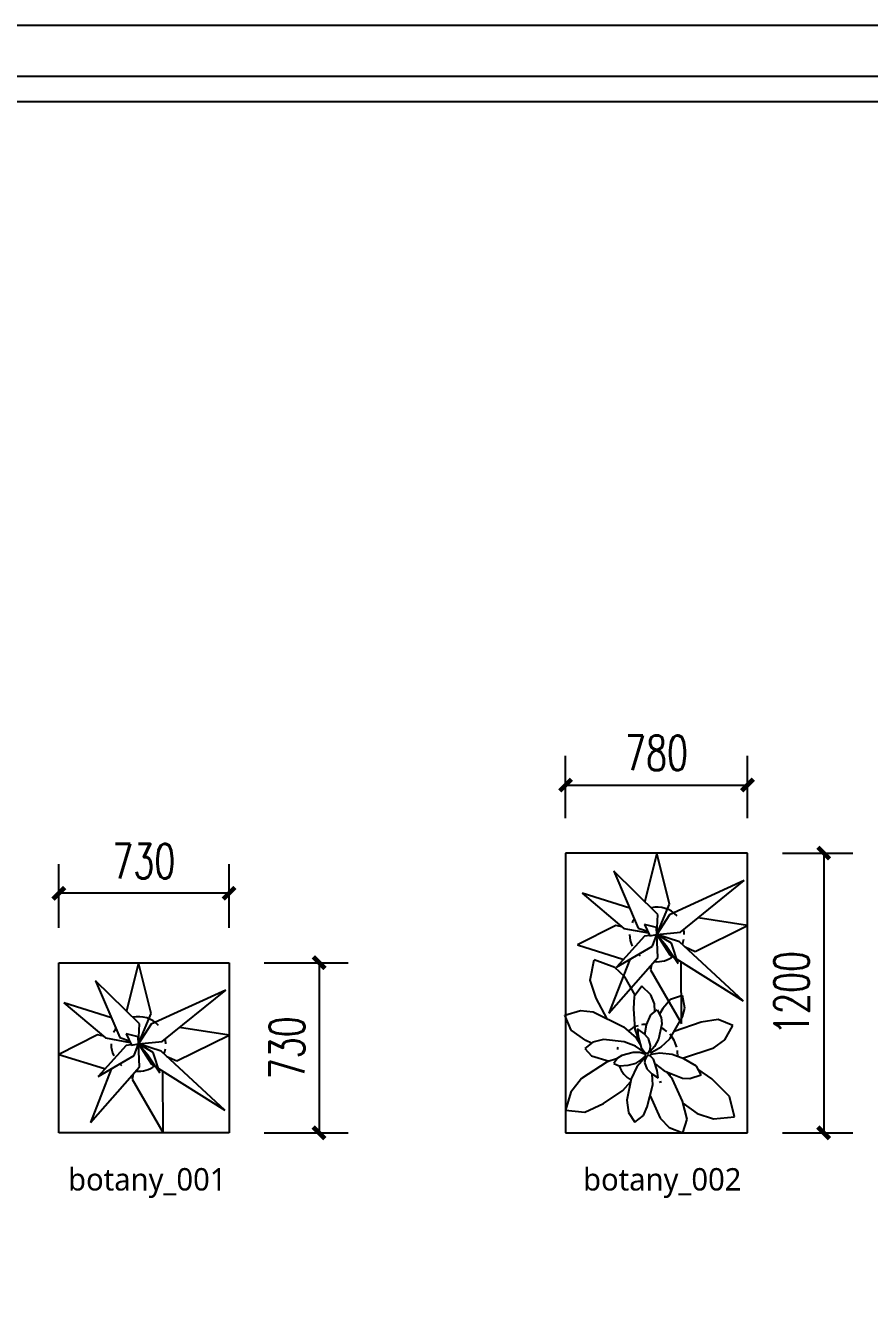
# Model space of a CAD drawing. Extents: x 96704 to 336282, y 34580 to 122302.
# Drawn here: x 127016 to 130635, y 62464 to 67947 of the extents above; entities that cross this region are included whole.
import ezdxf

# ---------------------------------------------------------------- set-up
doc = ezdxf.new("R2010")
doc.units = 0
doc.header["$LTSCALE"] = 1000
doc.header["$MEASUREMENT"] = 0
for name, color, linetype in [('DIM_SYMB', 3, 'Continuous'), ('FF-PLANTS', 86, 'Continuous'), ('PM-家具', 146, 'Continuous'), ('PUB_DIM', 3, 'Continuous')]:
    doc.layers.add(name, color=color, linetype=linetype)
doc.styles.add('_TCH_DIM_T3', font='SIMPLEX', dxfattribs={"width": 0.705882, "bigfont": 'GBCBIG'})
doc.styles.get("Standard").update_dxf_attribs({"font": 'gbenor.shx', "bigfont": 'gbcbig.shx'})
doc.dimstyles.new('_TCH_ARCH&&50', dxfattribs={"dimtxt": 148.75, "dimasz": 50, "dimexe": 125, "dimexo": 150, "dimgap": 63.125, "dimtad": 1, "dimdec": 0, "dimzin": 0, "dimdsep": 46, "dimtxsty": '_TCH_DIM_T3', "dimblk": 'ARCHTICK', "dimcen": 0.09, "dimclrt": 7, "dimazin": 2, "dimtfac": 1, "dimtdec": 0, "dimtix": 1, "dimtmove": 2, "dimatfit": 3, "dimfxl": 50, "dimtolj": 1, "dimtzin": 0, "dimarcsym": 0})

# ---------------------------------------------------------------- blocks, each defined once
blk = doc.blocks.new('阳台图框')
at = {"color": 251}
blk.add_line((25026.8, 17757), (372.5, 17757), dxfattribs=at)
blk.add_line((24852.9, 17583.2), (546.3, 17583.2))
blk.add_lwpolyline([(-25.1, 145.5), (25374.5, 145.5), (25374.5, 18104.8), (-25.1, 18104.8)], close=True)
blk = doc.blocks.new('_ArchTick')
at = {"color": 0, "linetype": 'ByBlock', "const_width": 0.4}
blk.add_lwpolyline([(-0.5, -0.5), (0.5, 0.5)], dxfattribs=at)
blk = doc.blocks.new('*D19')
at = {"layer": 'Defpoints', "color": 0, "transparency": 16777216}
for p in [(127158.7, 64226.8), (127158.7, 63929.3), (127888.7, 63929.3)]:
    blk.add_point(p, dxfattribs=at)
at = {"layer": 'PUB_DIM', "color": 0, "lineweight": -2, "transparency": 16777216}
for p, q in [((127158.7, 64079.3), (127158.7, 64351.8)), ((127888.7, 64079.3), (127888.7, 64351.8)), ((127888.7, 64226.8), (127158.7, 64226.8))]:
    blk.add_line(p, q, dxfattribs=at)
at = {"layer": 'PUB_DIM', "color": 0, "lineweight": -2, "transparency": 16777216, "xscale": 50, "yscale": 50, "zscale": 50, "rotation": 180}
blk.add_blockref('_ArchTick', (127158.7, 64226.8), dxfattribs=at)
at = {"layer": 'PUB_DIM', "color": 0, "lineweight": -2, "transparency": 16777216, "xscale": 50, "yscale": 50, "zscale": 50}
blk.add_blockref('_ArchTick', (127888.7, 64226.8), dxfattribs=at)
at = {"layer": 'PUB_DIM', "color": 7, "transparency": 16777216, "insert": (127523.7, 64364.3), "char_height": 148.75, "attachment_point": 5, "style": '_TCH_DIM_T3'}
blk.add_mtext('\\A1;730', dxfattribs=at)
blk = doc.blocks.new('*D20')
at = {"layer": 'Defpoints', "color": 0, "transparency": 16777216}
for p in [(127888.7, 63929.3), (127888.7, 63199.3), (128274.8, 63199.3)]:
    blk.add_point(p, dxfattribs=at)
at = {"layer": 'PUB_DIM', "color": 0, "lineweight": -2, "transparency": 16777216}
for p, q in [((128038.7, 63929.3), (128399.8, 63929.3)), ((128274.8, 63929.3), (128274.8, 63199.3)), ((128038.7, 63199.3), (128399.8, 63199.3))]:
    blk.add_line(p, q, dxfattribs=at)
at = {"layer": 'PUB_DIM', "color": 0, "lineweight": -2, "transparency": 16777216, "xscale": 50, "yscale": 50, "zscale": 50}
for p, rotation in [((128274.8, 63929.3), 90), ((128274.8, 63199.3), 270)]:
    blk.add_blockref('_ArchTick', p, dxfattribs=dict(at, rotation=rotation))
at = {"layer": 'PUB_DIM', "color": 7, "transparency": 16777216, "insert": (128137.3, 63564.3), "char_height": 148.75, "attachment_point": 5, "rotation": 90, "style": '_TCH_DIM_T3'}
blk.add_mtext('\\A1;730', dxfattribs=at)
blk = doc.blocks.new('43654656767')
for p, q in [((-144739.2, -64845.1), (-144770.9, -64888.1)), ((-144699.3, -64883), (-144739.2, -64845.1)), ((-144554.9, -64838.7), (-144606.8, -64890.5)), ((-144488.3, -64822.9), (-144554.9, -64838.7)), ((-144480.5, -64893.2), (-144488.3, -64822.9)), ((-145045.5, -64915.9), (-145135.7, -64941.4)), ((-144986.1, -64924.2), (-145045.5, -64915.9)), ((-144851.1, -64921.3), (-144904.3, -64913.4)), ((-144904.3, -64913.4), (-144904.3, -64968.4)), ((-144816.3, -64943.5), (-144851.1, -64921.3)), ((-144770.9, -64888.1), (-144774.6, -64938.9)), ((-144685.3, -64918.6), (-144699.3, -64883)), ((-144674.5, -65026.6), (-144685.3, -64918.6)), ((-144606.8, -64890.5), (-144678, -64991.5)), ((-144499.2, -64949.2), (-144480.5, -64893.2)), ((-145099, -65022), (-145135.7, -64941.4)), ((-144904.3, -64961.6), (-144986.1, -64924.2)), ((-144904.3, -64968.4), (-144876.8, -65013.4)), ((-144794.7, -64969.3), (-144816.3, -64943.5)), ((-144800.8, -64991), (-144791.6, -64957.9)), ((-144791.6, -64957.9), (-144757.4, -64974.9)), ((-144774.6, -64938.9), (-144772.7, -64967.3)), ((-144757.4, -64974.9), (-144740, -64995)), ((-144582.3, -65063.4), (-144499.2, -64949.2)), ((-145032.9, -65068.7), (-145099, -65022)), ((-144876.8, -65013.4), (-144820.5, -65081)), ((-144791.1, -65036), (-144800.8, -64991)), ((-144740, -64995), (-144714, -65056.4)), ((-144685.2, -65076.9), (-144674.5, -65026.6)), ((-144943, -65114.1), (-145032.9, -65068.7)), ((-144820.5, -65081), (-144774.1, -65113.4)), ((-144778.9, -65073.7), (-144812.2, -65073.7)), ((-144812.2, -65073.7), (-144791.4, -65098)), ((-144772.6, -65075.2), (-144791.1, -65036)), ((-144750.1, -65080.4), (-144778.9, -65073.7)), ((-144725.3, -65098.4), (-144750.1, -65080.4)), ((-144714, -65056.4), (-144709, -65092.8)), ((-144704.2, -65118.2), (-144685.2, -65076.9)), ((-144628, -65076.7), (-144674.1, -65102.3)), ((-144575.7, -65061.5), (-144628, -65076.7)), ((-144514, -65056.2), (-144575.7, -65061.5)), ((-144475.6, -65075.3), (-144514, -65056.2)), ((-144505.4, -65115.7), (-144475.6, -65075.3)), ((-144428.9, -65061.6), (-144501, -65062.6)), ((-144323.3, -65079.9), (-144428.9, -65061.6)), ((-144254.3, -65137.8), (-144323.3, -65079.9)), ((-145057.4, -65151.6), (-145010, -65125.2)), ((-145010, -65125.2), (-144866.1, -65101.2)), ((-144866.1, -65101.2), (-144794.7, -65108.7)), ((-144775.7, -65138.8), (-144826.2, -65151.9)), ((-144794.7, -65108.7), (-144764.9, -65119.2)), ((-144791.4, -65098), (-144752.6, -65129.1)), ((-144731.2, -65138.8), (-144775.7, -65138.8)), ((-144774.1, -65113.4), (-144770.4, -65114.8)), ((-144752.6, -65129.1), (-144728.1, -65137.2)), ((-144725.8, -65144.3), (-144731.2, -65138.8)), ((-144728.1, -65137.2), (-144716.9, -65135.7)), ((-144716.9, -65113.4), (-144725.3, -65098.4)), ((-144713.8, -65127.7), (-144716.9, -65113.4)), ((-144716.9, -65135.7), (-144713.8, -65127.7)), ((-144715.4, -65123), (-144704.2, -65118.2)), ((-144710.6, -65140.4), (-144712.2, -65145.2)), ((-144709, -65092.8), (-144711.9, -65121.5)), ((-144709, -65138.8), (-144710.6, -65140.4)), ((-144699.5, -65135.7), (-144709, -65138.8)), ((-144707.2, -65119.4), (-144705.8, -65126.1)), ((-144705.8, -65126.1), (-144698.9, -65127.1)), ((-144674.1, -65102.3), (-144701.1, -65129.3)), ((-144701.1, -65129.3), (-144701.1, -65135.7)), ((-144681.1, -65138.7), (-144699.5, -65135.7)), ((-144640, -65169.6), (-144681.1, -65138.7)), ((-144613.9, -65153.1), (-144532.6, -65133.4)), ((-144532.6, -65133.4), (-144505.4, -65115.7)), ((-144322.9, -65196.6), (-144254.3, -65137.8)), ((-145099.5, -65207.1), (-145057.4, -65151.6)), ((-144826.2, -65151.9), (-144904.4, -65195.8)), ((-144769.2, -65166.8), (-144800.3, -65205.1)), ((-144745.5, -65149.9), (-144769.2, -65166.8)), ((-144723.3, -65143.6), (-144745.5, -65149.9)), ((-144732.2, -65196.2), (-144721.7, -65172.2)), ((-144718.5, -65145.2), (-144723.3, -65143.6)), ((-144721.7, -65172.2), (-144716.9, -65148.4)), ((-144715.4, -65159.5), (-144720.1, -65207.1)), ((-144716.9, -65148.4), (-144718.5, -65145.2)), ((-144711, -65156), (-144715.4, -65159.5)), ((-144712.2, -65145.2), (-144710.6, -65159.5)), ((-144710.6, -65159.5), (-144703.9, -65172.9)), ((-144703.9, -65172.9), (-144679.8, -65189.7)), ((-144679.8, -65189.7), (-144650.7, -65194.6)), ((-144665.4, -65150.5), (-144661.4, -65151.5)), ((-144661.4, -65151.5), (-144613.9, -65153.1)), ((-144650.7, -65194.6), (-144618.5, -65192.8)), ((-144618.9, -65229.9), (-144648, -65194.4)), ((-144618.5, -65192.8), (-144640, -65169.6)), ((-144564.4, -65161.8), (-144603.5, -65150.6)), ((-144474.6, -65213.5), (-144564.4, -65161.8)), ((-145041.1, -65243.6), (-145099.5, -65207.1)), ((-144963.8, -65243.6), (-145041.1, -65243.6)), ((-144936.8, -65238.3), (-144963.8, -65243.6)), ((-144934.7, -65231.3), (-144947.1, -65273.8)), ((-144904.4, -65195.8), (-144934.7, -65231.3)), ((-144809, -65226.4), (-144835.6, -65264)), ((-144800.3, -65205.1), (-144809, -65226.1)), ((-144809, -65226.1), (-144809, -65253.1)), ((-144809, -65253.1), (-144783.5, -65248)), ((-144783.5, -65248), (-144754.4, -65222.8)), ((-144754.4, -65222.8), (-144732.2, -65196.2)), ((-144720.1, -65207.1), (-144709.9, -65263.5)), ((-144584.1, -65321.5), (-144618.9, -65229.9)), ((-144413.9, -65263.5), (-144474.6, -65213.5)), ((-144468.4, -65218.6), (-144392.9, -65219.4)), ((-144392.9, -65219.4), (-144322.9, -65196.6)), ((-144947.1, -65273.8), (-144905.1, -65282.5)), ((-144905.1, -65282.5), (-144830.1, -65256.2)), ((-144835.6, -65264), (-144883.3, -65386.2)), ((-144709.9, -65263.5), (-144672, -65348.8)), ((-144709.2, -65325), (-144704.6, -65275.4)), ((-144601.7, -65275.1), (-144510.3, -65327.1)), ((-144394.7, -65323), (-144413.9, -65263.5)), ((-144745.2, -65418.7), (-144709.2, -65325)), ((-144672, -65348.8), (-144634.9, -65387.6)), ((-144588.4, -65405.5), (-144574.8, -65359.8)), ((-144574.8, -65359.8), (-144584.1, -65321.5)), ((-144510.3, -65327.1), (-144455.9, -65337.4)), ((-144455.9, -65337.4), (-144394.7, -65323)), ((-144883.3, -65386.2), (-144886.6, -65459.9)), ((-144634.9, -65387.6), (-144588.4, -65405.5)), ((-144886.6, -65459.9), (-144859.9, -65536.3)), ((-144788.4, -65495), (-144745.2, -65418.7)), ((-144859.9, -65536.3), (-144788.4, -65495))]:
    blk.add_line(p, q)
for start, end in [(85.2848, 98.7499), (49.8179, 77.6637), (143.0282, 164.4965), (126.6551, 136.418), (32.1423, 43.5771), (201.2653, 205.7604), (352.4345, 356.9296), (237.1582, 273.2041), (329.2581, 333.7532)]:
    blk.add_arc((-144713.8, -65138.8), 130.2, start, end)
blk = doc.blocks.new('54657657868')
for p, q in [((-144145.3, -63993.2), (-144196.9, -64201)), ((-144091, -64211.8), (-144145.3, -63993.2)), ((-144329.6, -64070.3), (-144225.3, -64314.6)), ((-144141, -64256.1), (-144329.6, -64070.3)), ((-143771, -64110.3), (-144091, -64257.5)), ((-144043.9, -64331.8), (-143771, -64110.3)), ((-144465.4, -64164.6), (-144286.8, -64316.1)), ((-144261.5, -64230), (-144465.4, -64164.6)), ((-144145.3, -64341.8), (-144091, -64211.8)), ((-144145.3, -64341.8), (-144141, -64256.1)), ((-144091, -64257.5), (-144145.3, -64341.8)), ((-144321, -64303.2), (-144486.1, -64386.7)), ((-144295.2, -64308.9), (-144321, -64303.2)), ((-144286.8, -64316.1), (-144181.1, -64335.3)), ((-144225.3, -64314.6), (-144184.2, -64328.6)), ((-144198.2, -64298.9), (-144175.3, -64347.5)), ((-144146.7, -64311.8), (-144198.2, -64298.9)), ((-144145.3, -64341.8), (-144146.7, -64311.8)), ((-143981, -64414.6), (-143756.7, -64303.8)), ((-143756.7, -64303.8), (-143968.7, -64270.8)), ((-144198.2, -64348.9), (-144318.2, -64481.8)), ((-144176.1, -64345.9), (-144198.2, -64348.9)), ((-144175.3, -64347.5), (-144145.3, -64341.8)), ((-144163.9, -64391.8), (-144145.3, -64341.8)), ((-144145.3, -64341.8), (-144043.9, -64331.8)), ((-144141, -64440.4), (-144145.3, -64341.8)), ((-144048.2, -64373.2), (-144145.3, -64341.8)), ((-144145.3, -64341.8), (-144089.6, -64428.9)), ((-144082.4, -64378.9), (-144145.3, -64341.8)), ((-144145.3, -64341.8), (-144105.3, -64388.9)), ((-143775.3, -64626.1), (-144048.2, -64373.2)), ((-144486.1, -64386.7), (-144291, -64447.5)), ((-144318.2, -64481.8), (-144163.9, -64391.8)), ((-144105.3, -64388.9), (-144053.9, -64466.1)), ((-144053.9, -64466.1), (-144082.4, -64378.9)), ((-144024, -64395.6), (-143981, -64414.6)), ((-144351.1, -64679), (-144141, -64440.4)), ((-144262.2, -64449.2), (-144351.1, -64679)), ((-144168.6, -64471.7), (-144172.5, -64493.2)), ((-144089.6, -64428.9), (-144070.8, -64440.7)), ((-144060, -64447.5), (-143775.3, -64626.1)), ((-144039.6, -64723.2), (-144041, -64459.4)), ((-144172.5, -64493.2), (-144039.6, -64723.2))]:
    blk.add_line(p, q)
for start, end in [(42.6311, 102.2758), (145.6051, 155.1511), (180, 205.6973), (338.7019, 349.807), (0, 10.9786), (227.0428, 231.9307), (264.3374, 307.1805)]:
    blk.add_arc((-144145.3, -64341.8), 117.2, start, end)
blk = doc.blocks.new('*D54')
at = {"layer": 'Defpoints', "color": 0, "transparency": 16777216}
for p in [(130112.3, 64399.3), (130112.3, 63199.3), (130438.8, 63199.3)]:
    blk.add_point(p, dxfattribs=at)
at = {"layer": 'PUB_DIM', "color": 0, "lineweight": -2, "transparency": 16777216}
for p, q in [((130262.3, 64399.3), (130563.8, 64399.3)), ((130438.8, 64399.3), (130438.8, 63199.3)), ((130262.3, 63199.3), (130563.8, 63199.3))]:
    blk.add_line(p, q, dxfattribs=at)
at = {"layer": 'PUB_DIM', "color": 0, "lineweight": -2, "transparency": 16777216, "xscale": 50, "yscale": 50, "zscale": 50}
for p, rotation in [((130438.8, 64399.3), 90), ((130438.8, 63199.3), 270)]:
    blk.add_blockref('_ArchTick', p, dxfattribs=dict(at, rotation=rotation))
at = {"layer": 'PUB_DIM', "color": 7, "transparency": 16777216, "insert": (130301.3, 63799.3), "char_height": 148.75, "attachment_point": 5, "rotation": 90, "style": '_TCH_DIM_T3'}
blk.add_mtext('\\A1;1200', dxfattribs=at)
blk = doc.blocks.new('*D21')
at = {"layer": 'Defpoints', "color": 0, "transparency": 16777216}
for p in [(130112.3, 64690.9), (129332.1, 64399.3), (130112.3, 64399.3)]:
    blk.add_point(p, dxfattribs=at)
at = {"layer": 'PUB_DIM', "color": 0, "lineweight": -2, "transparency": 16777216}
for p, q in [((129332.1, 64549.3), (129332.1, 64815.9)), ((130112.3, 64549.3), (130112.3, 64815.9)), ((129332.1, 64690.9), (130112.3, 64690.9))]:
    blk.add_line(p, q, dxfattribs=at)
at = {"layer": 'PUB_DIM', "color": 0, "lineweight": -2, "transparency": 16777216, "xscale": 50, "yscale": 50, "zscale": 50, "rotation": 180}
blk.add_blockref('_ArchTick', (129332.1, 64690.9), dxfattribs=at)
at = {"layer": 'PUB_DIM', "color": 0, "lineweight": -2, "transparency": 16777216, "xscale": 50, "yscale": 50, "zscale": 50}
blk.add_blockref('_ArchTick', (130112.3, 64690.9), dxfattribs=at)
at = {"layer": 'PUB_DIM', "color": 7, "transparency": 16777216, "insert": (129722.2, 64828.4), "char_height": 148.75, "attachment_point": 5, "style": '_TCH_DIM_T3'}
blk.add_mtext('\\A1;780', dxfattribs=at)
blk = doc.blocks.new('5465473657687')
at = {"linetype": 'Continuous'}
for p, q in [((-145873.4, -64015.9), (-145873.4, -63285.9)), ((-145873.4, -63285.9), (-145143.4, -63285.9)), ((-145143.4, -63285.9), (-145143.4, -64015.9)), ((-145143.4, -64015.9), (-145873.4, -64015.9))]:
    blk.add_line(p, q, dxfattribs=at)
at = {"layer": 'FF-PLANTS'}
for p, q in [((-145531.8, -63285.9), (-145583.4, -63493.8)), ((-145477.5, -63504.5), (-145531.8, -63285.9)), ((-145716.1, -63363.1), (-145611.8, -63607.4)), ((-145527.5, -63548.8), (-145716.1, -63363.1)), ((-145157.5, -63403.1), (-145477.5, -63550.2)), ((-145430.4, -63624.5), (-145157.5, -63403.1)), ((-145851.8, -63457.4), (-145673.2, -63608.8)), ((-145647.9, -63522.7), (-145851.8, -63457.4)), ((-145531.8, -63634.5), (-145477.5, -63504.5)), ((-145531.8, -63634.5), (-145527.5, -63548.8)), ((-145477.5, -63550.2), (-145531.8, -63634.5)), ((-145707.5, -63596), (-145872.6, -63679.4)), ((-145681.6, -63601.7), (-145707.5, -63596)), ((-145584.7, -63591.7), (-145561.8, -63640.3)), ((-145533.2, -63604.5), (-145584.7, -63591.7)), ((-145531.8, -63634.5), (-145533.2, -63604.5)), ((-145367.5, -63707.4), (-145143.1, -63596.6)), ((-145143.1, -63596.6), (-145355.2, -63563.6)), ((-145584.7, -63641.7), (-145704.7, -63774.6)), ((-145673.2, -63608.8), (-145567.5, -63628)), ((-145611.8, -63607.4), (-145570.7, -63621.3)), ((-145562.5, -63638.7), (-145584.7, -63641.7)), ((-145561.8, -63640.3), (-145531.8, -63634.5)), ((-145550.4, -63684.5), (-145531.8, -63634.5)), ((-145531.8, -63634.5), (-145430.4, -63624.5)), ((-145527.5, -63733.1), (-145531.8, -63634.5)), ((-145434.6, -63666), (-145531.8, -63634.5)), ((-145531.8, -63634.5), (-145476.1, -63721.7)), ((-145468.9, -63671.7), (-145531.8, -63634.5)), ((-145531.8, -63634.5), (-145491.8, -63681.7)), ((-145872.6, -63679.4), (-145677.5, -63740.3)), ((-145704.7, -63774.6), (-145550.4, -63684.5)), ((-145491.8, -63681.7), (-145440.4, -63758.8)), ((-145440.4, -63758.8), (-145468.9, -63671.7)), ((-145161.7, -63918.9), (-145434.6, -63666)), ((-145410.5, -63688.3), (-145367.5, -63707.4)), ((-145737.5, -63971.7), (-145527.5, -63733.1)), ((-145648.7, -63741.9), (-145737.5, -63971.7)), ((-145555.1, -63764.4), (-145558.9, -63786)), ((-145476.1, -63721.7), (-145457.2, -63733.5)), ((-145446.4, -63740.3), (-145161.7, -63918.9)), ((-145426.1, -64015.9), (-145427.5, -63752.2)), ((-145558.9, -63786), (-145426.1, -64015.9))]:
    blk.add_line(p, q, dxfattribs=at)
for start, end in [(42.6311, 102.2758), (145.6051, 155.1511), (180, 205.6973), (338.7019, 349.807), (0, 10.9786), (227.0428, 231.9307), (264.3374, 307.1805)]:
    blk.add_arc((-145531.8, -63634.5), 117.2, start, end, dxfattribs=at)

msp = doc.modelspace()

# ---------------------------------------------------------------- linework, layer by layer
at = {"layer": 'PM-家具'}
for p, q in [((129332.1, 64399.3), (129332.1, 63199.3)), ((130112.3, 64399.3), (129332.1, 64399.3)), ((130112.3, 63199.3), (130112.3, 64399.3)), ((129332.1, 63199.3), (130112.3, 63199.3))]:
    msp.add_line(p, q, dxfattribs=at)

# ---------------------------------------------------------------- block references
at = {"xscale": 0.6263055771723246, "yscale": 0.6263055771723246, "zscale": 0.6263055771723246}
msp.add_blockref('阳台图框', (118223.6, 56608.1), dxfattribs=at)
at = {"layer": 'FF-PLANTS'}
msp.add_blockref('54657657868', (273869, 128392.3), dxfattribs=at)
at = {"layer": 'FF-PLANTS', "rotation": 324.383806949781}
msp.add_blockref('43654656767', (285259.2, 32214.1), dxfattribs=at)
at = {"layer": 'PM-家具'}
msp.add_blockref('5465473657687', (273032.1, 127215.2), dxfattribs=at)

# ---------------------------------------------------------------- texts
at = {"layer": 'DIM_SYMB', "color": 7, "char_height": 96, "width": 745.875, "attachment_point": 1}
for s, insert in [('{\\fMicrosoft YaHei|b0|i0|c134|p34;botany_001}', (127198.7, 63048.4)), ('{\\fMicrosoft YaHei|b0|i0|c134|p34;botany_002}', (129407, 63048.4))]:
    msp.add_mtext(s, dxfattribs=dict(at, insert=insert))

# ---------------------------------------------------------------- dimensions: what is measured, and where the dimension line sits
at = {"layer": 'PUB_DIM'}
for base, p1, p2, picture, middle in [((130112.3, 64690.9), (129332.1, 64399.3), (130112.3, 64399.3), '*D21', (129722.2, 64828.4)), ((127158.7, 64226.8), (127888.7, 63929.3), (127158.7, 63929.3), '*D19', (127523.7, 64364.3))]:
    dim = msp.add_linear_dim(base=base, p1=p1, p2=p2, dimstyle='_TCH_ARCH&&50', dxfattribs=at)
    dim.commit()
    dim.dimension.update_dxf_attribs({"geometry": picture, "text_midpoint": middle})
for base, p1, p2, picture, middle in [((130438.8, 63199.3), (130112.3, 64399.3), (130112.3, 63199.3), '*D54', (130301.3, 63799.3)), ((128274.8, 63199.3), (127888.7, 63929.3), (127888.7, 63199.3), '*D20', (128137.3, 63564.3))]:
    dim = msp.add_linear_dim(base=base, p1=p1, p2=p2, angle=90, dimstyle='_TCH_ARCH&&50', dxfattribs=at)
    dim.commit()
    dim.dimension.update_dxf_attribs({"geometry": picture, "text_midpoint": middle})

doc.saveas('drawing.dxf')
